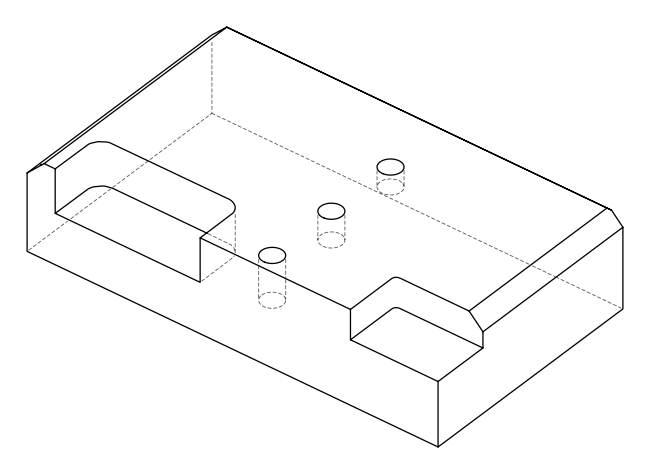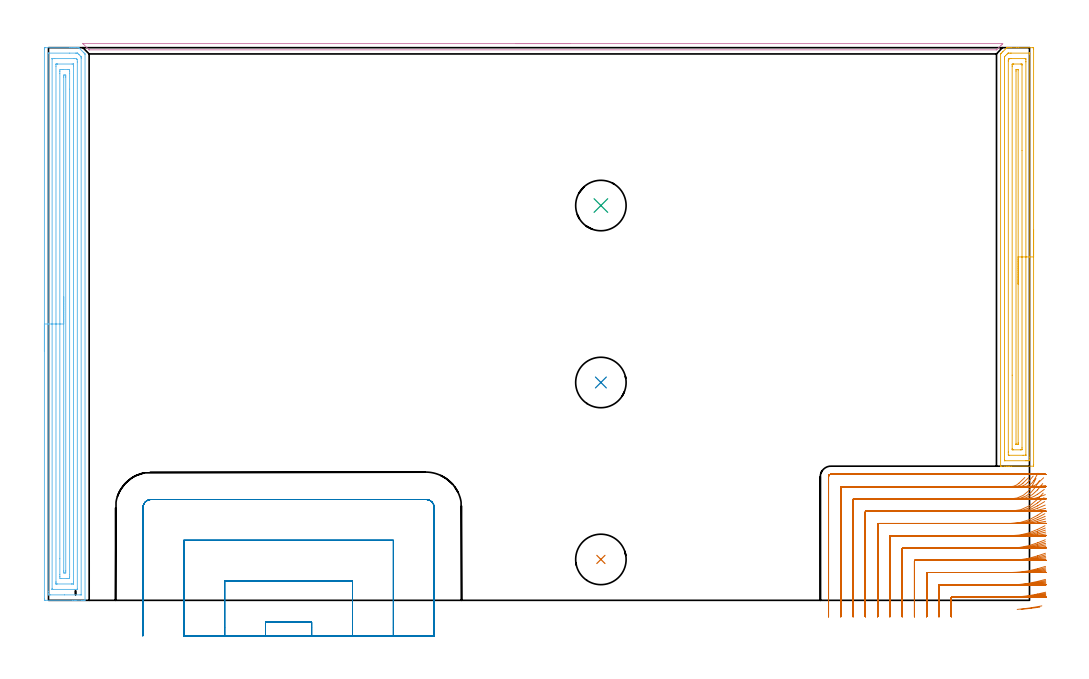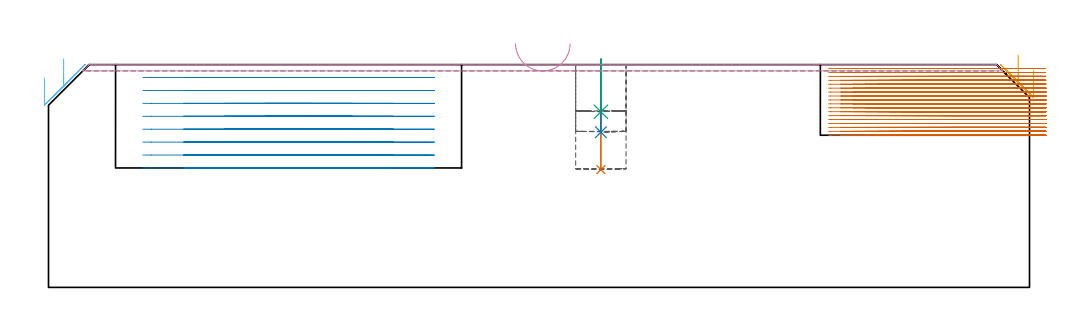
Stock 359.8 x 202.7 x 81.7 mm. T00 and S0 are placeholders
(PLAN: 8 operations, 3 tool changes, 72.2 min)
(1 INDEXABLE_INSERT_DRILL_BLIND_HOLE_FROM_SOLID | STEP1POCKET | NXT0302_008 | 0.16 min | 10277 mm3)
(2 INDEXABLE_INSERT_DRILL_BLIND_HOLE_FROM_SOLID_1 | STEP1POCKET_1 | NXT0302_008 | 0.11 min | 6600 mm3)
(3 INDEXABLE_INSERT_DRILL_BLIND_HOLE_FROM_SOLID_2 | STEP1POCKET_2 | NXT0302_008 | 0.08 min | 4586 mm3)
(4 AREA_MILL | FG_CHAMFER_SURFACE | UGT0205_001 | 2.84 min | 901 mm3)
(5 AREA_MILL_1 | FG_CHAMFER_SURFACE_1 | UGT0205_001 | 6.33 min | 11708 mm3)
(6 AREA_MILL_2 | FG_CHAMFER_SURFACE_2 | UGT0205_001 | 9.94 min | 22489 mm3)
(7 MILL_CORNER_NOTCH_RECTANGULAR | CORNER_NOTCH_RECTANGULAR | NXT0201_008 | Follow Part, ap 1.5, ae 75% | 38.94 min | 97185 mm3)
(8 MILL_SLOT | SLOT_PARTIAL_RECTANGULAR | UGT0201_094 | Follow Part, ap 5, ae 75% | 13.82 min | 223283 mm3)
(TOOL NXT0302_008 | Index. Insert Drill 18.5mm [880-D1850L25-05] | D18.5 PA176 FL93 Z2)
(TOOL UGT0205_001 | Chamfer Mill 20 x 3 x 45 deg. | D20 FL50 Z2)
(TOOL NXT0201_008 | ENDMILL 6mm [2P460-0600-NA 1630] | D6 FL26 Z6)
(TOOL UGT0201_094 | End mill 20 mm | D20 FL38 Z4)
(OP 1 INDEXABLE_INSERT_DRILL_BLIND_HOLE_FROM_SOLID)
G17 G21 G94 G90
T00 M6
G54
G17 G0 G90 X202.6 Y15. S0 M3
G43 Z91.7 H1
G94 G81 G98 Z43.2 F250. R83.7
G80
M5
M2
(OP 2 INDEXABLE_INSERT_DRILL_BLIND_HOLE_FROM_SOLID_1)
G17 G21 G94 G90
T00 M6
G54
G17 G0 G90 X202.6 Y79.9 S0 M3
G43 Z91.7 H1
G94 G81 G98 Z56.9 F250. R83.7
G80
M5
M2
(OP 3 INDEXABLE_INSERT_DRILL_BLIND_HOLE_FROM_SOLID_2)
G17 G21 G94 G90
T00 M6
G54
G17 G0 G90 X202.6 Y144.8 S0 M3
G43 Z91.7 H1
G94 G81 G98 Z64.4 F250. R83.7
G80
M5
M2
(OP 4 AREA_MILL)
G17 G21 G94 G90
T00 M6
G54
G17 G0 G90 X171.3 Y204.2 S1061 M3
G43 Z91.7 H0
Z89.4
G94 G1 X171.338 Z88.528 F250.
X171.452 Z87.664
X171.641 Z86.812
X171.903 Z85.98
X172.237 Z85.174
X172.64 Z84.4
X173.108 Z83.664
X173.64 Z82.972
X174.229 Z82.329
X174.872 Z81.74
X175.564 Z81.209
X176.3 Z80.74
X177.074 Z80.337
X177.88 Z80.003
X178.712 Z79.741
X179.563 Z79.552
X180.428 Z79.438
X181.3 Z79.4
X349.82 Y204.199 Z79.399
X349.892
X349.937 Y204.197 Z79.397
X349.961 Y204.194 Z79.399
X349.982 Y204.19 Z79.401
X349.923 Y204.12 Z79.473
X349.854 Y204.053 Z79.544
X349.82 Y204.019 Z79.579
X349.373 Y203.572 Z80.026
X347.895 Y202.095 Z81.505
X347.741 Y201.943 Z81.653
X347.694 Y201.904 Z81.689
X347.585 Y201.9 Z81.7
X15.015
X14.906 Y201.904 Z81.689
X14.859 Y201.943 Z81.653
X14.705 Y202.095 Z81.505
X12.746 Y204.053 Z79.544
X12.677 Y204.12 Z79.474
X12.618 Y204.19 Z79.401
X12.639 Y204.194 Z79.399
X12.663 Y204.197 Z79.397
X12.708 Y204.199 Z79.399
X12.78
X181.3 Y204.2 Z79.4
X182.172 Z79.438
X183.036 Z79.552
X183.888 Z79.741
X184.72 Z80.003
X185.526 Z80.337
X186.3 Z80.74
X187.036 Z81.209
X187.728 Z81.74
X188.371 Z82.329
X188.96 Z82.972
X189.491 Z83.664
X189.96 Z84.4
X190.363 Z85.174
X190.697 Z85.98
X190.959 Z86.812
X191.148 Z87.664
X191.262 Z88.528
X191.3 Z89.4
G0 Z91.7
M5
M2
(OP 5 AREA_MILL_1)
G17 G21 G94 G90
T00 M6
G54
G17 G0 G90 X361.3 Y135.95 S1061 M3
G43 Z91.7 H0
Z79.6
G94 G1 Y135.912 Z78.728 F250.
Y135.798 Z77.864
Y135.609 Z77.012
Y135.347 Z76.18
Y135.013 Z75.374
Y134.61 Z74.6
Y134.142 Z73.864
Y133.61 Z73.172
Y133.021 Z72.529
Y132.378 Z71.94
Y131.686 Z71.409
Y130.95 Z70.94
Y130.176 Z70.537
Y129.37 Z70.203
Y128.538 Z69.941
Y127.686 Z69.752
Y126.822 Z69.638
Y125.95 Z69.6
Y49.783
X361.294 Y49.254 Z69.604
X361.291 Y49.21 Z69.606
X361.24 Y49.2 Z69.656
X353.062 Z77.832
X352.457 Z78.44
X352.187 Z78.709
X351.582 Z79.314
X351.312 Z79.584
X350.772 Z80.127
X349.423 Z81.475
X349.311 Y49.201 Z81.581
X349.285 Y49.202 Z81.607
X349.203 Y49.21 Z81.688
X349.2 Y49.338 Z81.7
Y200.335
X349.205 Y200.394 Z81.69
X349.234 Y200.432 Z81.663
X349.481 Y200.681 Z81.419
X350. Y201.2 Z80.9
X351.379 Y202.579 Z79.52
X351.412 Y202.613 Z79.485
X351.499 Y202.69 Z79.394
X351.579 Y202.698 Z79.314
X351.803 Y202.7 Z79.095
X351.852 Z79.046
X352.187 Z78.712
X352.522 Z78.377
X353.062 Z77.833
X355.083 Z75.815
X355.688 Z75.207
X360.938 Z69.959
X361.245 Y202.696 Z69.652
X361.292 Y202.69 Z69.605
X361.299 Y202.641 Z69.599
X361.3 Y202.117 Z69.6
Y125.95
X359.886 Z71.014
Y52.455
X359.885 Y51.746 Z71.015
X359.883 Y51.565 Z71.017
X359.879 Y51.219 Z71.021
X359.54 Y51.206 Z71.36
X359.188 Y51.202 Z71.712
X358.671 Y51.2 Z72.229
X358.313 Z72.587
X350.795 Z80.105
X350.665 Y51.203 Z80.235
X350.643 Y51.205 Z80.257
X350.624 Y51.209 Z80.276
X350.621 Y51.235 Z80.279
X350.617 Y51.382 Z80.283
X350.615 Y51.565 Z80.285
Y198.554
X350.619 Y199.259 Z80.281
X350.621 Y199.349 Z80.279
X350.704 Y199.444 Z80.196
X351.007 Y199.755 Z79.893
X351.585 Y200.335 Z79.315
X351.893 Y200.635 Z79.007
X351.935 Y200.673 Z78.965
X351.965 Y200.69 Z78.935
X352.008 Y200.693 Z78.892
X352.187 Y200.697 Z78.713
X352.704 Y200.7 Z78.196
X353.062 Z77.838
X359.705 Z71.195
X359.835 Y200.697 Z71.065
X359.857 Y200.695 Z71.043
X359.876 Y200.691 Z71.024
X359.879 Y200.665 Z71.021
X359.883 Y200.518 Z71.017
X359.885 Y200.335 Z71.015
X359.886 Y125.95 Z71.014
X358.472 Z72.428
X358.471 Y53.346 Z72.429
X358.47 Y53.266 Z72.43
X358.467 Y53.226 Z72.433
X358.465 Y53.213 Z72.435
X358.45 Y53.207 Z72.45
X358.313 Y53.204 Z72.587
X357.581 Y53.2 Z73.319
X357.438 Z73.462
X352.33 Y53.201 Z78.57
X352.187 Y53.205 Z78.713
X352.05 Y53.21 Z78.85
X352.036 Y53.346 Z78.865
X352.033 Y53.504 Z78.867
X352.029 Y54.237 Z78.871
Y54.399
Y197.824
X352.031 Y197.986 Z78.869
X352.036 Y198.305 Z78.864
X352.187 Y198.483 Z78.713
X352.22 Y198.52 Z78.68
X352.253 Y198.554 Z78.647
X352.346 Y198.641 Z78.554
X352.386 Y198.675 Z78.514
X352.407 Y198.69 Z78.493
X352.488 Y198.693 Z78.412
X352.775 Y198.698 Z78.125
X352.919 Y198.7 Z77.981
X353.062 Z77.838
X358.17 Y198.699 Z72.73
X358.313 Y198.695 Z72.587
X358.45 Y198.69 Z72.45
X358.465 Y198.554 Z72.435
X358.467 Y198.396 Z72.433
X358.471 Y197.663 Z72.429
Y197.501
X358.472 Y125.95 Z72.428
X357.057 Z73.843
Y56.019
X357.056 Y55.516 Z73.844
X357.054 Y55.348 Z73.846
X357.051 Y55.222 Z73.849
X356.964 Y55.21 Z73.936
X356.563 Y55.201 Z74.337
X356.492 Y55.2 Z74.408
X353.866 Z77.034
X353.539 Y55.207 Z77.361
X353.462 Y55.21 Z77.438
X353.45 Y55.255 Z77.45
X353.447 Y55.313 Z77.453
X353.444 Y55.631 Z77.456
X353.443 Y82.58 Z77.457
Y195.881
X353.444 Y196.384 Z77.456
X353.446 Y196.552 Z77.454
X353.45 Y196.678 Z77.45
X353.536 Y196.69 Z77.364
X353.937 Y196.699 Z76.963
X354.008 Y196.7 Z76.892
X356.634 Z74.266
X356.961 Y196.693 Z73.939
X357.038 Y196.69 Z73.862
X357.05 Y196.645 Z73.85
X357.053 Y196.587 Z73.847
X357.056 Y196.269 Z73.844
X357.057 Y165.003 Z73.843
Y125.95
X355.643 Z75.257
Y57.775
X355.641 Y57.365 Z75.259
X355.639 Y57.263 Z75.261
X355.637 Y57.22 Z75.263
X355.578 Y57.21 Z75.322
X355.399 Y57.204 Z75.501
X354.975 Y57.206 Z75.925
X354.876 Y57.21 Z76.024
X354.863 Y57.213 Z76.037
X354.861 Y57.23 Z76.039
X354.859 Y57.277 Z76.041
X354.857 Y57.372 Z76.043
Y194.099
X354.861 Y194.499 Z76.039
X354.864 Y194.69 Z76.036
X354.955 Y194.694 Z75.945
X355.099 Y194.698 Z75.801
X355.525 Y194.694 Z75.375
X355.624 Y194.69 Z75.276
X355.637 Y194.687 Z75.263
X355.639 Y194.67 Z75.261
X355.641 Y194.623 Z75.259
X355.643 Y194.528 Z75.257
Y125.95
Y125.078 Z75.295
Y124.214 Z75.409
Y123.362 Z75.598
Y122.53 Z75.86
Y121.724 Z76.194
Y120.95 Z76.597
Y120.214 Z77.065
Y119.522 Z77.596
Y118.879 Z78.186
Y118.29 Z78.829
Y117.758 Z79.521
Y117.29 Z80.257
Y116.887 Z81.031
Y116.553 Z81.837
Y116.291 Z82.669
Y116.102 Z83.52
Y115.988 Z84.385
Y115.95 Z85.257
G0 Z91.7
M5
M2
(OP 6 AREA_MILL_2)
G17 G21 G94 G90
T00 M6
G54
G17 G0 G90 X-1.5 Y91.35 S1061 M3
G43 Z91.7 H0
Z76.8
G94 G1 Y91.388 Z75.928 F250.
Y91.502 Z75.064
Y91.691 Z74.212
Y91.953 Z73.38
Y92.287 Z72.574
Y92.69 Z71.8
Y93.158 Z71.064
Y93.69 Z70.372
Y94.279 Z69.729
Y94.922 Z69.14
Y95.614 Z68.608
Y96.35 Z68.14
Y97.124 Z67.737
Y97.93 Z67.403
Y98.762 Z67.141
Y99.614 Z66.952
Y100.478 Z66.838
Y101.35 Z66.8
X-1.499 Y202.106 Z66.801
X-1.496 Y202.525 Z66.802
X-1.491 Y202.69 Z66.806
X-1.082 Y202.7 Z67.215
X7.708 Z76.002
X8.295 Z76.592
X8.587 Z76.883
X9.174 Z77.47
X9.466 Z77.761
X10.051 Z78.35
X10.785 Z79.084
X10.933 Y202.699 Z79.232
X11.111 Y202.69 Z79.406
X11.224 Y202.576 Z79.523
X11.249 Y202.552 Z79.548
X13.033 Y200.768 Z81.331
X13.338 Y200.462 Z81.636
X13.395 Y200.395 Z81.691
X13.4 Y200.323 Z81.7
Y0.148
X13.394 Y0.01 Z81.693
X13.122 Y0. Z81.421
X12.688 Z80.987
X12.103 Z80.398
X10.053 Z78.35
X9.466 Z77.761
X8.88 Z77.176
X-1.082 Y0.001 Z67.215
X-1.292 Y0.004 Z67.005
X-1.492 Y0.01 Z66.806
X-1.496 Y0.175 Z66.802
X-1.499 Y0.594 Z66.801
X-1.5 Y101.35 Z66.8
X-0.086 Z68.214
X-0.085 Y200.612 Z68.215
X-0.084 Y200.66 Z68.216
X-0.082 Y200.683 Z68.218
X-0.08 Y200.688 Z68.22
X-0.068 Y200.69 Z68.232
X0.305 Y200.699 Z68.605
X7.776 Y200.7 Z76.076
X9.973 Z78.273
X10.345 Y200.699 Z78.645
X10.469 Y200.698 Z78.769
X10.568 Y200.694 Z78.868
X10.633 Y200.69 Z78.933
X10.681 Y200.658 Z78.981
X11.026 Y200.323 Z79.326
X11.224 Y200.125 Z79.524
X11.916 Y199.431 Z80.216
X11.962 Y199.377 Z80.262
X11.979 Y199.354 Z80.279
X11.981 Y199.333 Z80.281
X11.984 Y199.238 Z80.284
X11.985 Y199.045 Z80.285
X11.986 Y198.658 Z80.286
X11.985 Y2.088 Z80.285
X11.984 Y2.04 Z80.284
X11.982 Y2.017 Z80.282
X11.98 Y2.012 Z80.28
X11.967 Y2.01 Z80.267
X11.595 Y2.002 Z79.895
X5.883 Y2. Z74.183
X0.676 Y2.001 Z68.976
X0.165 Y2.004 Z68.465
X-0.007 Y2.01 Z68.293
X-0.079 Y2.034 Z68.221
X-0.084 Y2.256 Z68.216
X-0.085 Y2.377 Z68.215
X-0.086 Y3.15 Z68.214
Y101.35
X1.328 Z69.628
X1.329 Y198.539 Z69.629
X1.33 Y198.654 Z69.63
X1.332 Y198.681 Z69.632
X1.335 Y198.688 Z69.635
X1.345 Y198.692 Z69.645
X1.398 Y198.698 Z69.698
X1.555 Y198.699 Z69.855
X2.275 Y198.7 Z70.575
X9.308 Z77.608
X9.466 Y198.698 Z77.766
X10.197 Y198.69 Z78.497
X10.345 Y198.554 Z78.645
X10.361 Y198.539 Z78.661
X10.565 Y198.317 Z78.865
X10.57 Y197.648 Z78.87
X10.571 Y197.419 Z78.871
Y4.161
X10.57 Y4.046 Z78.87
X10.568 Y4.019 Z78.868
X10.565 Y4.012 Z78.865
X10.555 Y4.008 Z78.855
X10.502 Y4.002 Z78.802
X10.345 Y4.001 Z78.645
X9.625 Y4. Z77.925
X1.555 Y4.001 Z69.855
X1.396 Y4.004 Z69.696
X1.352 Y4.009 Z69.652
X1.335 Y4.013 Z69.635
X1.333 Y4.024 Z69.633
X1.33 Y4.084 Z69.63
X1.329 Y4.161 Z69.629
X1.328 Y4.39 Z69.628
Y101.35
X2.743 Z71.043
Y195.864
X2.746 Y196.439 Z71.046
X2.75 Y196.635 Z71.05
X2.753 Y196.69 Z71.053
X2.798 Y196.693 Z71.098
X2.901 Y196.696 Z71.201
X3.313 Y196.7 Z71.613
X3.368 Z71.668
X8.642 Z76.942
X9.004 Y196.698 Z77.304
X9.095 Y196.695 Z77.395
X9.139 Y196.69 Z77.439
X9.151 Y196.686 Z77.451
X9.152 Y196.673 Z77.452
X9.155 Y196.583 Z77.455
X9.157 Y196.178 Z77.457
Y195.864
Y6.836
X9.154 Y6.261 Z77.454
X9.15 Y6.065 Z77.45
X9.147 Y6.01 Z77.447
X9.102 Y6.007 Z77.402
X8.999 Y6.004 Z77.299
X8.587 Y6. Z76.887
X8.532 Z76.832
X3.258 Z71.558
X2.896 Y6.002 Z71.196
X2.805 Y6.005 Z71.105
X2.761 Y6.01 Z71.061
X2.749 Y6.014 Z71.049
X2.748 Y6.027 Z71.048
X2.745 Y6.117 Z71.045
X2.743 Y6.522 Z71.043
Y6.836
Y101.35
X4.157 Z72.457
Y193.189
X4.158 Y194.081 Z72.458
X4.159 Y194.115 Z72.459
X4.192 Y194.69 Z72.492
X4.464 Y194.697 Z72.764
X5.071 Y194.7 Z73.371
X5.34 Z73.64
X7.099 Y194.699 Z75.399
X7.708 Y194.69 Z76.008
X7.741 Y194.081 Z76.041
X7.742 Y194.046 Z76.042
X7.743 Y193.189 Z76.043
Y187.449
Y9.511
X7.742 Y8.619 Z76.042
X7.741 Y8.585 Z76.041
X7.708 Y8.01 Z76.008
X7.436 Y8.003 Z75.736
X6.829 Y8.001 Z75.129
X6.56 Y8. Z74.86
X4.801 Y8.001 Z73.101
X4.192 Y8.01 Z72.492
X4.159 Y8.619 Z72.459
X4.158 Y8.654 Z72.458
X4.157 Y9.511 Z72.457
Y15.251
Y101.35
X5.571 Z73.871
Y191.79
X5.574 Y192.298 Z73.874
X5.578 Y192.675 Z73.878
X5.95 Y192.69 Z74.25
X6.322 Y192.672 Z74.622
X6.327 Y192.298 Z74.627
X6.329 Y191.914 Z74.629
Y10.91
X6.326 Y10.402 Z74.626
X6.322 Y10.025 Z74.622
X5.95 Y10.01 Z74.25
X5.578 Y10.028 Z73.878
X5.573 Y10.402 Z73.873
X5.571 Y10.786 Z73.871
Y101.35
Y102.222 Z73.909
Y103.086 Z74.023
Y103.938 Z74.212
Y104.77 Z74.474
Y105.576 Z74.808
Y106.35 Z75.211
Y107.086 Z75.68
Y107.778 Z76.211
Y108.421 Z76.8
Y109.01 Z77.443
Y109.542 Z78.135
Y110.01 Z78.871
Y110.413 Z79.645
Y110.747 Z80.451
Y111.009 Z81.283
Y111.198 Z82.135
Y111.312 Z83.
Y111.35 Z83.871
G0 Z91.7
M5
M2
(OP 7 MILL_CORNER_NOTCH_RECTANGULAR)
G17 G21 G94 G90
T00 M6
G54
G17 G0 G90 X364.328 Y-2.036 S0 M3
G43 Z91.7 H1
Z80.261
G94 G1 X361.373 Y-2.554 F250.
G2 X358.256 Y-3. R49.5
G1 X355.274 Y-3.33
G0 Z91.7
X365.725 Y2.988
Z80.261
G1 X362.8 Y2.322
G2 X352.814 Y1.2 R45. F500.
G1 X331.396
G3 X331.1 Y0.904 R0.3
G1 Y-3.
Y-6. F250.
G0 Z91.7
X365.707 Y7.69
Z80.261
G1 X362.8 Y6.95
G2 X352.814 Y5.7 R40.5 F500.
G1 X326.897
G3 X326.6 Y5.403 R0.3
G1 Y-3.
Y-6. F250.
G0 Z91.7
X365.682 Y12.445
Z80.261
G1 X362.8 Y11.613
G2 X352.814 Y10.2 R36. F500.
G1 X322.397
G3 X322.1 Y9.903 R0.3
G1 Y-3.
Y-6. F250.
G0 Z91.7
X365.645 Y17.276
Z80.261
G1 X362.8 Y16.325
G2 X352.814 Y14.7 R31.5 F500.
G1 X317.897
G3 X317.6 Y14.403 R0.3
G1 Y-3.
Y-6. F250.
G0 Z91.7
X365.587 Y22.224
Z80.261
G1 X362.8 Y21.114
G2 X352.814 Y19.2 R27. F500.
G1 X313.397
G3 X313.1 Y18.903 R0.3
G1 Y-3.
Y-6. F250.
G0 Z91.7
X365.488 Y27.369
Z80.261
G1 X362.8 Y26.037
G2 X352.814 Y23.7 R22.5 F500.
G1 X308.897
G3 X308.6 Y23.403 R0.3
G1 Y-3.
Y-6. F250.
G0 Z91.7
X365.296 Y32.888
Z80.261
G1 X362.8 Y31.224
G2 X352.814 Y28.2 R18. F500.
G1 X304.397
G3 X304.1 Y27.903 R0.3
G1 Y-3.
Y-6. F250.
G0 Z91.7
X364.819 Y39.334
Z80.261
G1 X362.8 Y37.115
G2 X352.814 Y32.7 R13.5 F500.
G1 X299.897
G3 X299.6 Y32.403 R0.3
G1 Y-3.
Y-6. F250.
G0 Z91.7
X362.18 Y44.69
Z80.261
G1 X360.791 Y42.032
G2 X352.814 Y37.2 R9. F500.
G1 X295.398
G3 X295.1 Y36.902 R0.3
G1 Y-3.
Y-6. F250.
G0 Z91.7
X358.101 Y45.06
Z80.261
G1 X355.948 Y42.971
G2 X352.814 Y41.7 R4.5 F500.
G1 X290.898
G3 X290.6 Y41.402 R0.3
G1 Y-3.
Y-6. F250.
G0 Z91.7
X355.814 Y46.2
Z80.261
G1 X352.814
X286.9 F500.
G3 X286.1 Y45.4 R0.8
G1 Y-3.
Y-6. F250.
G0 Z91.7
X363.574 Y-2.507
Z78.822
G1 X360.598 Y-2.892
G2 X359.696 Y-3. R49.5
G1 X356.714 Y-3.33
G0 Z91.7
X365.745 Y2.588
Z78.822
G1 X362.8 Y2.019
G2 X354.255 Y1.2 R45. F500.
G1 X331.396
G3 X331.1 Y0.904 R0.3
G1 Y-3.
Y-6. F250.
G0 Z91.7
X365.732 Y7.245
Z78.822
G1 X362.8 Y6.612
G2 X354.255 Y5.7 R40.5 F500.
G1 X326.897
G3 X326.6 Y5.403 R0.3
G1 Y-3.
Y-6. F250.
G0 Z91.7
X365.714 Y11.941
Z78.822
G1 X362.8 Y11.229
G2 X354.255 Y10.2 R36. F500.
G1 X322.397
G3 X322.1 Y9.903 R0.3
G1 Y-3.
Y-6. F250.
G0 Z91.7
X365.688 Y16.695
Z78.822
G1 X362.8 Y15.881
G2 X354.255 Y14.7 R31.5 F500.
G1 X317.897
G3 X317.6 Y14.403 R0.3
G1 Y-3.
Y-6. F250.
G0 Z91.7
X365.646 Y21.537
Z78.822
G1 X362.8 Y20.588
G2 X354.255 Y19.2 R27. F500.
G1 X313.397
G3 X313.1 Y18.903 R0.3
G1 Y-3.
Y-6. F250.
G0 Z91.7
X365.575 Y26.525
Z78.822
G1 X362.8 Y25.386
G2 X354.255 Y23.7 R22.5 F500.
G1 X308.897
G3 X308.6 Y23.403 R0.3
G1 Y-3.
Y-6. F250.
G0 Z91.7
X365.44 Y31.782
Z78.822
G1 X362.8 Y30.358
G2 X354.255 Y28.2 R18. F500.
G1 X304.397
G3 X304.1 Y27.903 R0.3
G1 Y-3.
Y-6. F250.
G0 Z91.7
X365.123 Y37.648
Z78.822
G1 X362.8 Y35.749
G2 X354.255 Y32.7 R13.5 F500.
G1 X299.897
G3 X299.6 Y32.403 R0.3
G1 Y-3.
Y-6. F250.
G0 Z91.7
X363.465 Y43.928
Z78.822
G1 X361.863 Y41.392
G2 X354.255 Y37.2 R9. F500.
G1 X295.397
G3 X295.1 Y36.903 R0.3
G1 Y-3.
Y-6. F250.
G0 Z91.7
X359.542 Y45.062
Z78.822
G1 X357.39 Y42.972
G2 X354.255 Y41.7 R4.5 F500.
G1 X290.898
G3 X290.6 Y41.402 R0.3
G1 Y-3.
Y-6. F250.
G0 Z91.7
X357.255 Y46.2
Z78.822
G1 X354.255
X286.9 F500.
G3 X286.1 Y45.4 R0.8
G1 Y-3.
Y-6. F250.
G0 Z91.7
X365.763 Y2.218
Z77.383
G1 X362.8 Y1.75
G2 X355.785 Y1.2 R45. F500.
G1 X331.396
G3 X331.1 Y0.904 R0.3
G1 Y-3.
Y-6. F250.
G0 Z91.7
X365.755 Y6.832
Z77.383
G1 X362.8 Y6.312
G2 X355.785 Y5.7 R40.5 F500.
G1 X326.897
G3 X326.6 Y5.403 R0.3
G1 Y-3.
Y-6. F250.
G0 Z91.7
X365.743 Y11.475
Z77.383
G1 X362.8 Y10.89
G2 X355.785 Y10.2 R36. F500.
G1 X322.397
G3 X322.1 Y9.903 R0.3
G1 Y-3.
Y-6. F250.
G0 Z91.7
X365.725 Y16.159
Z77.383
G1 X362.8 Y15.491
G2 X355.785 Y14.7 R31.5 F500.
G1 X317.897
G3 X317.6 Y14.403 R0.3
G1 Y-3.
Y-6. F250.
G0 Z91.7
X365.697 Y20.907
Z77.383
G1 X362.8 Y20.127
G2 X355.785 Y19.2 R27. F500.
G1 X313.397
G3 X313.1 Y18.903 R0.3
G1 Y-3.
Y-6. F250.
G0 Z91.7
X365.65 Y25.757
Z77.383
G1 X362.8 Y24.821
G2 X355.785 Y23.7 R22.5 F500.
G1 X308.897
G3 X308.6 Y23.403 R0.3
G1 Y-3.
Y-6. F250.
G0 Z91.7
X365.563 Y30.792
Z77.383
G1 X362.8 Y29.623
G2 X355.785 Y28.2 R18. F500.
G1 X304.397
G3 X304.1 Y27.903 R0.3
G1 Y-3.
Y-6. F250.
G0 Z91.7
X365.363 Y36.224
Z77.383
G1 X362.8 Y34.666
G2 X355.785 Y32.7 R13.5 F500.
G1 X299.897
G3 X299.6 Y32.403 R0.3
G1 Y-3.
Y-6. F250.
G0 Z91.7
X364.657 Y42.839
Z77.383
G1 X362.761 Y40.513
G2 X355.785 Y37.2 R9. F500.
G1 X295.398
G3 X295.1 Y36.902 R0.3
G1 Y-3.
Y-6. F250.
G0 Z91.7
X361.158 Y45.577
Z77.383
G1 X359.217 Y43.289
G2 X355.785 Y41.7 R4.5 F500.
G1 X290.898
G3 X290.6 Y41.402 R0.3
G1 Y-3.
Y-6. F250.
G0 Z91.7
X358.785 Y46.2
Z77.383
G1 X355.785
X286.9 F500.
G3 X286.1 Y45.4 R0.8
G1 Y-3.
Y-6. F250.
G0 Z91.7
X365.779 Y1.865
Z75.944
G1 X362.8 Y1.512
G2 X357.51 Y1.2 R45. F500.
G1 X331.396
G3 X331.1 Y0.904 R0.3
G1 Y-3.
Y-6. F250.
G0 Z91.7
X365.774 Y6.439
Z75.944
G1 X362.8 Y6.047
G2 X357.51 Y5.7 R40.5 F500.
G1 X326.897
G3 X326.6 Y5.403 R0.3
G1 Y-3.
Y-6. F250.
G0 Z91.7
X365.767 Y11.032
Z75.944
G1 X362.8 Y10.591
G2 X357.51 Y10.2 R36. F500.
G1 X322.397
G3 X322.1 Y9.903 R0.3
G1 Y-3.
Y-6. F250.
G0 Z91.7
X365.757 Y15.651
Z75.944
G1 X362.8 Y15.147
G2 X357.51 Y14.7 R31.5 F500.
G1 X317.897
G3 X317.6 Y14.403 R0.3
G1 Y-3.
Y-6. F250.
G0 Z91.7
X365.742 Y20.311
Z75.944
G1 X362.8 Y19.723
G2 X357.51 Y19.2 R27. F500.
G1 X313.397
G3 X313.1 Y18.903 R0.3
G1 Y-3.
Y-6. F250.
G0 Z91.7
X365.716 Y25.036
Z75.944
G1 X362.8 Y24.331
G2 X357.51 Y23.7 R22.5 F500.
G1 X308.897
G3 X308.6 Y23.403 R0.3
G1 Y-3.
Y-6. F250.
G0 Z91.7
X365.668 Y29.876
Z75.944
G1 X362.8 Y28.995
G2 X357.51 Y28.2 R18. F500.
G1 X304.397
G3 X304.1 Y27.903 R0.3
G1 Y-3.
Y-6. F250.
G0 Z91.7
X365.56 Y34.955
Z75.944
G1 X362.8 Y33.78
G2 X357.51 Y32.7 R13.5 F500.
G1 X299.897
G3 X299.6 Y32.403 R0.3
G1 Y-3.
Y-6. F250.
G0 Z91.7
X365.227 Y40.682
Z75.944
G1 X362.8 Y38.919
G2 X357.51 Y37.2 R9. F500.
G1 X295.398
G3 X295.1 Y36.903 R0.3
G1 Y-3.
Y-6. F250.
G0 Z91.7
X362.902 Y46.62
Z75.944
G1 X361.437 Y44.002
G2 X357.51 Y41.7 R4.5 F500.
G1 X290.898
G3 X290.6 Y41.402 R0.3
G1 Y-3.
Y-6. F250.
G0 Z91.7
X360.51 Y46.2
Z75.944
G1 X357.51
X286.9 F500.
G3 X286.1 Y45.4 R0.8
G1 Y-3.
Y-6. F250.
G0 Z91.7
X365.793 Y1.509
Z74.505
G1 X362.8 Y1.305
G2 X359.73 Y1.2 R45. F500.
G1 X331.396
G3 X331.1 Y0.904 R0.3
G1 Y-3.
Y-6. F250.
G0 Z91.7
X365.791 Y6.044
Z74.505
G1 X362.8 Y5.816
G2 X359.73 Y5.7 R40.5 F500.
G1 X326.897
G3 X326.6 Y5.403 R0.3
G1 Y-3.
Y-6. F250.
G0 Z91.7
X365.789 Y10.587
Z74.505
G1 X362.8 Y10.331
G2 X359.73 Y10.2 R36. F500.
G1 X322.397
G3 X322.1 Y9.903 R0.3
G1 Y-3.
Y-6. F250.
G0 Z91.7
X365.786 Y15.142
Z74.505
G1 X362.8 Y14.85
G2 X359.73 Y14.7 R31.5 F500.
G1 X317.897
G3 X317.6 Y14.403 R0.3
G1 Y-3.
Y-6. F250.
G0 Z91.7
X365.781 Y19.716
Z74.505
G1 X362.8 Y19.375
G2 X359.73 Y19.2 R27. F500.
G1 X313.397
G3 X313.1 Y18.903 R0.3
G1 Y-3.
Y-6. F250.
G0 Z91.7
X365.772 Y24.32
Z74.505
G1 X362.8 Y23.91
G2 X359.73 Y23.7 R22.5 F500.
G1 X308.897
G3 X308.6 Y23.403 R0.3
G1 Y-3.
Y-6. F250.
G0 Z91.7
X365.756 Y28.975
Z74.505
G1 X362.8 Y28.464
G2 X359.73 Y28.2 R18. F500.
G1 X304.397
G3 X304.1 Y27.903 R0.3
G1 Y-3.
Y-6. F250.
G0 Z91.7
X365.721 Y33.736
Z74.505
G1 X362.8 Y33.054
G2 X359.73 Y32.7 R13.5 F500.
G1 X299.897
G3 X299.6 Y32.403 R0.3
G1 Y-3.
Y-6. F250.
G0 Z91.7
X365.62 Y38.763
Z74.505
G1 X362.8 Y37.74
G2 X359.73 Y37.2 R9. F500.
G1 X295.397
G3 X295.1 Y36.903 R0.3
G1 Y-3.
Y-6. F250.
G0 Z91.7
X364.994 Y44.956
Z74.505
G1 X362.8 Y42.909
G2 X359.73 Y41.7 R4.5 F500.
G1 X290.898
G3 X290.6 Y41.402 R0.3
G1 Y-3.
Y-6. F250.
G0 Z91.7
X362.73 Y46.2
Z74.505
G1 X359.73
X286.9 F500.
G3 X286.1 Y45.4 R0.8
G1 Y-3.
Y-6. F250.
G0 Z91.7
X365.8 Y1.242
Z73.067
G1 X362.8 Y1.204
G2 X362.226 Y1.2 R45. F500.
G1 X331.396
G3 X331.1 Y0.904 R0.3
G1 Y-3.
Y-6. F250.
G0 Z91.7
X365.8 Y5.747
Z73.067
G1 X362.8 Y5.704
G2 X362.226 Y5.7 R40.5 F500.
G1 X326.897
G3 X326.6 Y5.403 R0.3
G1 Y-3.
Y-6. F250.
G0 Z91.7
X365.8 Y10.252
Z73.067
G1 X362.8 Y10.205
G2 X362.226 Y10.2 R36. F500.
G1 X322.397
G3 X322.1 Y9.903 R0.3
G1 Y-3.
Y-6. F250.
G0 Z91.7
X365.8 Y14.76
Z73.067
G1 X362.8 Y14.705
G2 X362.226 Y14.7 R31.5 F500.
G1 X317.897
G3 X317.6 Y14.403 R0.3
G1 Y-3.
Y-6. F250.
G0 Z91.7
X365.799 Y19.27
Z73.067
G1 X362.8 Y19.206
G2 X362.226 Y19.2 R27. F500.
G1 X313.397
G3 X313.1 Y18.903 R0.3
G1 Y-3.
Y-6. F250.
G0 Z91.7
X365.799 Y23.784
Z73.067
G1 X362.8 Y23.707
G2 X362.226 Y23.7 R22.5 F500.
G1 X308.897
G3 X308.6 Y23.403 R0.3
G1 Y-3.
Y-6. F250.
G0 Z91.7
X365.798 Y28.305
Z73.067
G1 X362.8 Y28.209
G2 X362.226 Y28.2 R18. F500.
G1 X304.397
G3 X304.1 Y27.903 R0.3
G1 Y-3.
Y-6. F250.
G0 Z91.7
X365.797 Y32.84
Z73.067
G1 X362.8 Y32.712
G2 X362.226 Y32.7 R13.5 F500.
G1 X299.897
G3 X299.6 Y32.403 R0.3
G1 Y-3.
Y-6. F250.
G0 Z91.7
X365.794 Y37.41
Z73.067
G1 X362.8 Y37.218
G2 X362.226 Y37.2 R9. F500.
G1 X295.397
G3 X295.1 Y36.903 R0.3
G1 Y-3.
Y-6. F250.
G0 Z91.7
X365.776 Y42.119
Z73.067
G1 X362.8 Y41.737
G2 X362.226 Y41.7 R4.5 F500.
G1 X290.898
G3 X290.6 Y41.402 R0.3
G1 Y-3.
Y-6. F250.
G0 Z91.7
X365.226 Y46.2
Z73.067
G1 X362.226
X286.9 F500.
G3 X286.1 Y45.4 R0.8
G1 Y-3.
Y-6. F250.
G0 Z91.7
X365.8 Y1.2
Z71.628
G1 X362.8
X331.396 F500.
G3 X331.1 Y0.904 R0.3
G1 Y-3.
Y-6. F250.
G0 Z91.7
X365.8 Y5.7
Z71.628
G1 X362.8
X331.396 F500.
X326.897
G3 X326.6 Y5.403 R0.3
G1 Y-3.
Y-6. F250.
G0 Z91.7
X365.8 Y10.201
Z71.628
G1 X362.8 Y10.2
X326.897 F500.
X322.397
G3 X322.1 Y9.903 R0.3
G1 Y-3.
Y-6. F250.
G0 Z91.7
X365.8 Y14.701
Z71.628
G1 X362.8 Y14.7
X322.397 F500.
X317.897
G3 X317.6 Y14.403 R0.3
G1 Y-3.
Y-6. F250.
G0 Z91.7
X365.8 Y19.201
Z71.628
G1 X362.8 Y19.2
X317.897 F500.
X313.397
G3 X313.1 Y18.903 R0.3
G1 Y-3.
Y-6. F250.
G0 Z91.7
X365.8 Y23.701
Z71.628
G1 X362.8 Y23.7
X313.397 F500.
X308.897
G3 X308.6 Y23.403 R0.3
G1 Y-3.
Y-6. F250.
G0 Z91.7
X365.8 Y28.201
Z71.628
G1 X362.8 Y28.2
X308.897 F500.
X304.397
G3 X304.1 Y27.903 R0.3
G1 Y-3.
Y-6. F250.
G0 Z91.7
X365.8 Y32.701
Z71.628
G1 X362.8 Y32.7
X304.397 F500.
X299.897
G3 X299.6 Y32.403 R0.3
G1 Y-3.
Y-6. F250.
G0 Z91.7
X365.8 Y37.202
Z71.628
G1 X362.8 Y37.2
X299.897 F500.
X295.397
G3 X295.1 Y36.903 R0.3
G1 Y-3.
Y-6. F250.
G0 Z91.7
X365.8 Y41.704
Z71.628
G1 X362.8 Y41.7
X295.397 F500.
X290.898
G3 X290.6 Y41.402 R0.3
G1 Y-3.
Y-6. F250.
G0 Z91.7
X365.794 Y46.2
Z71.628
G1 X362.794
X286.9 F500.
G3 X286.1 Y45.4 R0.8
G1 Y-3.
Y-6. F250.
G0 Z91.7
X365.8 Y1.2
Z70.189
G1 X362.8
X331.396 F500.
G3 X331.1 Y0.904 R0.3
G1 Y-3.
Y-6. F250.
G0 Z91.7
X365.8 Y5.7
Z70.189
G1 X362.8
X326.897 F500.
G3 X326.6 Y5.403 R0.3
G1 Y-3.
Y-6. F250.
G0 Z91.7
X365.8 Y10.2
Z70.189
G1 X362.8
X322.397 F500.
G3 X322.1 Y9.903 R0.3
G1 Y-3.
Y-6. F250.
G0 Z91.7
X365.8 Y14.7
Z70.189
G1 X362.8
X317.897 F500.
G3 X317.6 Y14.403 R0.3
G1 Y-3.
Y-6. F250.
G0 Z91.7
X365.8 Y19.2
Z70.189
G1 X362.8
X313.397 F500.
G3 X313.1 Y18.903 R0.3
G1 Y-3.
Y-6. F250.
G0 Z91.7
X365.8 Y23.7
Z70.189
G1 X362.8
X308.897 F500.
G3 X308.6 Y23.403 R0.3
G1 Y-3.
Y-6. F250.
G0 Z91.7
X365.8 Y28.2
Z70.189
G1 X362.8
X304.397 F500.
G3 X304.1 Y27.903 R0.3
G1 Y-3.
Y-6. F250.
G0 Z91.7
X365.8 Y32.7
Z70.189
G1 X362.8
X299.897 F500.
G3 X299.6 Y32.403 R0.3
G1 Y-3.
Y-6. F250.
G0 Z91.7
X365.8 Y37.2
Z70.189
G1 X362.8
X295.397 F500.
G3 X295.1 Y36.903 R0.3
G1 Y-3.
Y-6. F250.
G0 Z91.7
X365.8 Y41.7
Z70.189
G1 X362.8
X290.898 F500.
G3 X290.6 Y41.402 R0.3
G1 Y-3.
Y-6. F250.
G0 Z91.7
X365.8 Y46.2
Z70.189
G1 X362.8
X286.9 F500.
G3 X286.1 Y45.4 R0.8
G1 Y-3.
Y-6. F250.
G0 Z91.7
X365.8 Y1.2
Z68.75
G1 X362.8
X331.396 F500.
G3 X331.1 Y0.904 R0.3
G1 Y-3.
Y-6. F250.
G0 Z91.7
X365.8 Y5.7
Z68.75
G1 X362.8
X326.897 F500.
G3 X326.6 Y5.403 R0.3
G1 Y-3.
Y-6. F250.
G0 Z91.7
X365.8 Y10.2
Z68.75
G1 X362.8
X322.397 F500.
G3 X322.1 Y9.903 R0.3
G1 Y-3.
Y-6. F250.
G0 Z91.7
X365.8 Y14.7
Z68.75
G1 X362.8
X317.897 F500.
G3 X317.6 Y14.403 R0.3
G1 Y-3.
Y-6. F250.
G0 Z91.7
X365.8 Y19.2
Z68.75
G1 X362.8
X313.397 F500.
G3 X313.1 Y18.903 R0.3
G1 Y-3.
Y-6. F250.
G0 Z91.7
X365.8 Y23.7
Z68.75
G1 X362.8
X308.897 F500.
G3 X308.6 Y23.403 R0.3
G1 Y-3.
Y-6. F250.
G0 Z91.7
X365.8 Y28.2
Z68.75
G1 X362.8
X304.397 F500.
G3 X304.1 Y27.903 R0.3
G1 Y-3.
Y-6. F250.
G0 Z91.7
X365.8 Y32.7
Z68.75
G1 X362.8
X299.897 F500.
G3 X299.6 Y32.403 R0.3
G1 Y-3.
Y-6. F250.
G0 Z91.7
X365.8 Y37.2
Z68.75
G1 X362.8
X295.397 F500.
G3 X295.1 Y36.903 R0.3
G1 Y-3.
Y-6. F250.
G0 Z91.7
X365.8 Y41.7
Z68.75
G1 X362.8
X290.898 F500.
G3 X290.6 Y41.402 R0.3
G1 Y-3.
Y-6. F250.
G0 Z91.7
X365.8 Y46.2
Z68.75
G1 X362.8
X286.9 F500.
G3 X286.1 Y45.4 R0.8
G1 Y-3.
Y-6. F250.
G0 Z91.7
X365.8 Y1.2
Z67.311
G1 X362.8
X331.396 F500.
G3 X331.1 Y0.904 R0.3
G1 Y-3.
Y-6. F250.
G0 Z91.7
X365.8 Y5.7
Z67.311
G1 X362.8
X326.897 F500.
G3 X326.6 Y5.403 R0.3
G1 Y-3.
Y-6. F250.
G0 Z91.7
X365.8 Y10.2
Z67.311
G1 X362.8
X322.397 F500.
G3 X322.1 Y9.903 R0.3
G1 Y-3.
Y-6. F250.
G0 Z91.7
X365.8 Y14.7
Z67.311
G1 X362.8
X317.897 F500.
G3 X317.6 Y14.403 R0.3
G1 Y-3.
Y-6. F250.
G0 Z91.7
X365.8 Y19.2
Z67.311
G1 X362.8
X313.397 F500.
G3 X313.1 Y18.903 R0.3
G1 Y-3.
Y-6. F250.
G0 Z91.7
X365.8 Y23.7
Z67.311
G1 X362.8
X308.897 F500.
G3 X308.6 Y23.403 R0.3
G1 Y-3.
Y-6. F250.
G0 Z91.7
X365.8 Y28.2
Z67.311
G1 X362.8
X304.397 F500.
G3 X304.1 Y27.903 R0.3
G1 Y-3.
Y-6. F250.
G0 Z91.7
X365.8 Y32.7
Z67.311
G1 X362.8
X299.897 F500.
G3 X299.6 Y32.403 R0.3
G1 Y-3.
Y-6. F250.
G0 Z91.7
X365.8 Y37.2
Z67.311
G1 X362.8
X295.397 F500.
G3 X295.1 Y36.903 R0.3
G1 Y-3.
Y-6. F250.
G0 Z91.7
X365.8 Y41.7
Z67.311
G1 X362.8
X290.898 F500.
G3 X290.6 Y41.402 R0.3
G1 Y-3.
Y-6. F250.
G0 Z91.7
X365.8 Y46.2
Z67.311
G1 X362.8
X286.9 F500.
G3 X286.1 Y45.4 R0.8
G1 Y-3.
Y-6. F250.
G0 Z91.7
X365.8 Y1.2
Z65.872
G1 X362.8
X331.396 F500.
G3 X331.1 Y0.904 R0.3
G1 Y-3.
Y-6. F250.
G0 Z91.7
X365.8 Y5.7
Z65.872
G1 X362.8
X326.897 F500.
G3 X326.6 Y5.403 R0.3
G1 Y-3.
Y-6. F250.
G0 Z91.7
X365.8 Y10.2
Z65.872
G1 X362.8
X322.397 F500.
G3 X322.1 Y9.903 R0.3
G1 Y-3.
Y-6. F250.
G0 Z91.7
X365.8 Y14.7
Z65.872
G1 X362.8
X317.897 F500.
G3 X317.6 Y14.403 R0.3
G1 Y-3.
Y-6. F250.
G0 Z91.7
X365.8 Y19.2
Z65.872
G1 X362.8
X313.397 F500.
G3 X313.1 Y18.903 R0.3
G1 Y-3.
Y-6. F250.
G0 Z91.7
X365.8 Y23.7
Z65.872
G1 X362.8
X308.897 F500.
G3 X308.6 Y23.403 R0.3
G1 Y-3.
Y-6. F250.
G0 Z91.7
X365.8 Y28.2
Z65.872
G1 X362.8
X304.397 F500.
G3 X304.1 Y27.903 R0.3
G1 Y-3.
Y-6. F250.
G0 Z91.7
X365.8 Y32.7
Z65.872
G1 X362.8
X299.897 F500.
G3 X299.6 Y32.403 R0.3
G1 Y-3.
Y-6. F250.
G0 Z91.7
X365.8 Y37.2
Z65.872
G1 X362.8
X295.397 F500.
G3 X295.1 Y36.903 R0.3
G1 Y-3.
Y-6. F250.
G0 Z91.7
X365.8 Y41.7
Z65.872
G1 X362.8
X290.898 F500.
G3 X290.6 Y41.402 R0.3
G1 Y-3.
Y-6. F250.
G0 Z91.7
X365.8 Y46.2
Z65.872
G1 X362.8
X286.9 F500.
G3 X286.1 Y45.4 R0.8
G1 Y-3.
Y-6. F250.
G0 Z91.7
X365.8 Y1.2
Z64.433
G1 X362.8
X331.396 F500.
G3 X331.1 Y0.904 R0.3
G1 Y-3.
Y-6. F250.
G0 Z91.7
X365.8 Y5.7
Z64.433
G1 X362.8
X326.897 F500.
G3 X326.6 Y5.403 R0.3
G1 Y-3.
Y-6. F250.
G0 Z91.7
X365.8 Y10.2
Z64.433
G1 X362.8
X322.397 F500.
G3 X322.1 Y9.903 R0.3
G1 Y-3.
Y-6. F250.
G0 Z91.7
X365.8 Y14.7
Z64.433
G1 X362.8
X317.897 F500.
G3 X317.6 Y14.403 R0.3
G1 Y-3.
Y-6. F250.
G0 Z91.7
X365.8 Y19.2
Z64.433
G1 X362.8
X313.397 F500.
G3 X313.1 Y18.903 R0.3
G1 Y-3.
Y-6. F250.
G0 Z91.7
X365.8 Y23.7
Z64.433
G1 X362.8
X308.897 F500.
G3 X308.6 Y23.403 R0.3
G1 Y-3.
Y-6. F250.
G0 Z91.7
X365.8 Y28.2
Z64.433
G1 X362.8
X304.397 F500.
G3 X304.1 Y27.903 R0.3
G1 Y-3.
Y-6. F250.
G0 Z91.7
X365.8 Y32.7
Z64.433
G1 X362.8
X299.897 F500.
G3 X299.6 Y32.403 R0.3
G1 Y-3.
Y-6. F250.
G0 Z91.7
X365.8 Y37.2
Z64.433
G1 X362.8
X295.397 F500.
G3 X295.1 Y36.903 R0.3
G1 Y-3.
Y-6. F250.
G0 Z91.7
X365.8 Y41.7
Z64.433
G1 X362.8
X290.898 F500.
G3 X290.6 Y41.402 R0.3
G1 Y-3.
Y-6. F250.
G0 Z91.7
X365.8 Y46.2
Z64.433
G1 X362.8
X286.9 F500.
G3 X286.1 Y45.4 R0.8
G1 Y-3.
Y-6. F250.
G0 Z91.7
X365.8 Y1.2
Z62.994
G1 X362.8
X331.396 F500.
G3 X331.1 Y0.904 R0.3
G1 Y-3.
Y-6. F250.
G0 Z91.7
X365.8 Y5.7
Z62.994
G1 X362.8
X326.897 F500.
G3 X326.6 Y5.403 R0.3
G1 Y-3.
Y-6. F250.
G0 Z91.7
X365.8 Y10.2
Z62.994
G1 X362.8
X322.397 F500.
G3 X322.1 Y9.903 R0.3
G1 Y-3.
Y-6. F250.
G0 Z91.7
X365.8 Y14.7
Z62.994
G1 X362.8
X317.897 F500.
G3 X317.6 Y14.403 R0.3
G1 Y-3.
Y-6. F250.
G0 Z91.7
X365.8 Y19.2
Z62.994
G1 X362.8
X313.397 F500.
G3 X313.1 Y18.903 R0.3
G1 Y-3.
Y-6. F250.
G0 Z91.7
X365.8 Y23.7
Z62.994
G1 X362.8
X308.897 F500.
G3 X308.6 Y23.403 R0.3
G1 Y-3.
Y-6. F250.
G0 Z91.7
X365.8 Y28.2
Z62.994
G1 X362.8
X304.397 F500.
G3 X304.1 Y27.903 R0.3
G1 Y-3.
Y-6. F250.
G0 Z91.7
X365.8 Y32.7
Z62.994
G1 X362.8
X299.897 F500.
G3 X299.6 Y32.403 R0.3
G1 Y-3.
Y-6. F250.
G0 Z91.7
X365.8 Y37.2
Z62.994
G1 X362.8
X295.397 F500.
G3 X295.1 Y36.903 R0.3
G1 Y-3.
Y-6. F250.
G0 Z91.7
X365.8 Y41.7
Z62.994
G1 X362.8
X290.898 F500.
G3 X290.6 Y41.402 R0.3
G1 Y-3.
Y-6. F250.
G0 Z91.7
X365.8 Y46.2
Z62.994
G1 X362.8
X286.9 F500.
G3 X286.1 Y45.4 R0.8
G1 Y-3.
Y-6. F250.
G0 Z91.7
X365.8 Y1.2
Z61.556
G1 X362.8
X331.396 F500.
G3 X331.1 Y0.904 R0.3
G1 Y-3.
Y-6. F250.
G0 Z91.7
X365.8 Y5.7
Z61.556
G1 X362.8
X326.897 F500.
G3 X326.6 Y5.403 R0.3
G1 Y-3.
Y-6. F250.
G0 Z91.7
X365.8 Y10.2
Z61.556
G1 X362.8
X322.397 F500.
G3 X322.1 Y9.903 R0.3
G1 Y-3.
Y-6. F250.
G0 Z91.7
X365.8 Y14.7
Z61.556
G1 X362.8
X317.897 F500.
G3 X317.6 Y14.403 R0.3
G1 Y-3.
Y-6. F250.
G0 Z91.7
X365.8 Y19.2
Z61.556
G1 X362.8
X313.397 F500.
G3 X313.1 Y18.903 R0.3
G1 Y-3.
Y-6. F250.
G0 Z91.7
X365.8 Y23.7
Z61.556
G1 X362.8
X308.897 F500.
G3 X308.6 Y23.403 R0.3
G1 Y-3.
Y-6. F250.
G0 Z91.7
X365.8 Y28.2
Z61.556
G1 X362.8
X304.397 F500.
G3 X304.1 Y27.903 R0.3
G1 Y-3.
Y-6. F250.
G0 Z91.7
X365.8 Y32.7
Z61.556
G1 X362.8
X299.897 F500.
G3 X299.6 Y32.403 R0.3
G1 Y-3.
Y-6. F250.
G0 Z91.7
X365.8 Y37.2
Z61.556
G1 X362.8
X295.397 F500.
G3 X295.1 Y36.903 R0.3
G1 Y-3.
Y-6. F250.
G0 Z91.7
X365.8 Y41.7
Z61.556
G1 X362.8
X290.898 F500.
G3 X290.6 Y41.402 R0.3
G1 Y-3.
Y-6. F250.
G0 Z91.7
X365.8 Y46.2
Z61.556
G1 X362.8
X286.9 F500.
G3 X286.1 Y45.4 R0.8
G1 Y-3.
Y-6. F250.
G0 Z91.7
X365.8 Y1.2
Z60.117
G1 X362.8
X331.396 F500.
G3 X331.1 Y0.904 R0.3
G1 Y-3.
Y-6. F250.
G0 Z91.7
X365.8 Y5.7
Z60.117
G1 X362.8
X326.897 F500.
G3 X326.6 Y5.403 R0.3
G1 Y-3.
Y-6. F250.
G0 Z91.7
X365.8 Y10.2
Z60.117
G1 X362.8
X322.397 F500.
G3 X322.1 Y9.903 R0.3
G1 Y-3.
Y-6. F250.
G0 Z91.7
X365.8 Y14.7
Z60.117
G1 X362.8
X317.897 F500.
G3 X317.6 Y14.403 R0.3
G1 Y-3.
Y-6. F250.
G0 Z91.7
X365.8 Y19.2
Z60.117
G1 X362.8
X313.397 F500.
G3 X313.1 Y18.903 R0.3
G1 Y-3.
Y-6. F250.
G0 Z91.7
X365.8 Y23.7
Z60.117
G1 X362.8
X308.897 F500.
G3 X308.6 Y23.403 R0.3
G1 Y-3.
Y-6. F250.
G0 Z91.7
X365.8 Y28.2
Z60.117
G1 X362.8
X304.397 F500.
G3 X304.1 Y27.903 R0.3
G1 Y-3.
Y-6. F250.
G0 Z91.7
X365.8 Y32.7
Z60.117
G1 X362.8
X299.897 F500.
G3 X299.6 Y32.403 R0.3
G1 Y-3.
Y-6. F250.
G0 Z91.7
X365.8 Y37.2
Z60.117
G1 X362.8
X295.397 F500.
G3 X295.1 Y36.903 R0.3
G1 Y-3.
Y-6. F250.
G0 Z91.7
X365.8 Y41.7
Z60.117
G1 X362.8
X290.898 F500.
G3 X290.6 Y41.402 R0.3
G1 Y-3.
Y-6. F250.
G0 Z91.7
X365.8 Y46.2
Z60.117
G1 X362.8
X286.9 F500.
G3 X286.1 Y45.4 R0.8
G1 Y-3.
Y-6. F250.
G0 Z91.7
X365.8 Y1.2
Z58.678
G1 X362.8
X331.396 F500.
G3 X331.1 Y0.904 R0.3
G1 Y-3.
Y-6. F250.
G0 Z91.7
X365.8 Y5.7
Z58.678
G1 X362.8
X326.897 F500.
G3 X326.6 Y5.403 R0.3
G1 Y-3.
Y-6. F250.
G0 Z91.7
X365.8 Y10.2
Z58.678
G1 X362.8
X322.397 F500.
G3 X322.1 Y9.903 R0.3
G1 Y-3.
Y-6. F250.
G0 Z91.7
X365.8 Y14.7
Z58.678
G1 X362.8
X317.897 F500.
G3 X317.6 Y14.403 R0.3
G1 Y-3.
Y-6. F250.
G0 Z91.7
X365.8 Y19.2
Z58.678
G1 X362.8
X313.397 F500.
G3 X313.1 Y18.903 R0.3
G1 Y-3.
Y-6. F250.
G0 Z91.7
X365.8 Y23.7
Z58.678
G1 X362.8
X308.897 F500.
G3 X308.6 Y23.403 R0.3
G1 Y-3.
Y-6. F250.
G0 Z91.7
X365.8 Y28.2
Z58.678
G1 X362.8
X304.397 F500.
G3 X304.1 Y27.903 R0.3
G1 Y-3.
Y-6. F250.
G0 Z91.7
X365.8 Y32.7
Z58.678
G1 X362.8
X299.897 F500.
G3 X299.6 Y32.403 R0.3
G1 Y-3.
Y-6. F250.
G0 Z91.7
X365.8 Y37.2
Z58.678
G1 X362.8
X295.397 F500.
G3 X295.1 Y36.903 R0.3
G1 Y-3.
Y-6. F250.
G0 Z91.7
X365.8 Y41.7
Z58.678
G1 X362.8
X290.898 F500.
G3 X290.6 Y41.402 R0.3
G1 Y-3.
Y-6. F250.
G0 Z91.7
X365.8 Y46.2
Z58.678
G1 X362.8
X286.9 F500.
G3 X286.1 Y45.4 R0.8
G1 Y-3.
Y-6. F250.
G0 Z91.7
X365.8 Y1.2
Z57.239
G1 X362.8
X331.396 F500.
G3 X331.1 Y0.904 R0.3
G1 Y-3.
Y-6. F250.
G0 Z91.7
X365.8 Y5.7
Z57.239
G1 X362.8
X326.897 F500.
G3 X326.6 Y5.403 R0.3
G1 Y-3.
Y-6. F250.
G0 Z91.7
X365.8 Y10.2
Z57.239
G1 X362.8
X322.397 F500.
G3 X322.1 Y9.903 R0.3
G1 Y-3.
Y-6. F250.
G0 Z91.7
X365.8 Y14.7
Z57.239
G1 X362.8
X317.897 F500.
G3 X317.6 Y14.403 R0.3
G1 Y-3.
Y-6. F250.
G0 Z91.7
X365.8 Y19.2
Z57.239
G1 X362.8
X313.397 F500.
G3 X313.1 Y18.903 R0.3
G1 Y-3.
Y-6. F250.
G0 Z91.7
X365.8 Y23.7
Z57.239
G1 X362.8
X308.897 F500.
G3 X308.6 Y23.403 R0.3
G1 Y-3.
Y-6. F250.
G0 Z91.7
X365.8 Y28.2
Z57.239
G1 X362.8
X304.397 F500.
G3 X304.1 Y27.903 R0.3
G1 Y-3.
Y-6. F250.
G0 Z91.7
X365.8 Y32.7
Z57.239
G1 X362.8
X299.897 F500.
G3 X299.6 Y32.403 R0.3
G1 Y-3.
Y-6. F250.
G0 Z91.7
X365.8 Y37.2
Z57.239
G1 X362.8
X295.397 F500.
G3 X295.1 Y36.903 R0.3
G1 Y-3.
Y-6. F250.
G0 Z91.7
X365.8 Y41.7
Z57.239
G1 X362.8
X290.898 F500.
G3 X290.6 Y41.402 R0.3
G1 Y-3.
Y-6. F250.
G0 Z91.7
X365.8 Y46.2
Z57.239
G1 X362.8
X286.9 F500.
G3 X286.1 Y45.4 R0.8
G1 Y-3.
Y-6. F250.
G0 Z91.7
X365.8 Y1.2
Z55.8
G1 X362.8
X331.396 F500.
G3 X331.1 Y0.904 R0.3
G1 Y-3.
Y-6. F250.
G0 Z91.7
X365.8 Y5.7
Z55.8
G1 X362.8
X326.897 F500.
G3 X326.6 Y5.403 R0.3
G1 Y-3.
Y-6. F250.
G0 Z91.7
X365.8 Y10.2
Z55.8
G1 X362.8
X322.397 F500.
G3 X322.1 Y9.903 R0.3
G1 Y-3.
Y-6. F250.
G0 Z91.7
X365.8 Y14.7
Z55.8
G1 X362.8
X317.897 F500.
G3 X317.6 Y14.403 R0.3
G1 Y-3.
Y-6. F250.
G0 Z91.7
X365.8 Y19.2
Z55.8
G1 X362.8
X313.397 F500.
G3 X313.1 Y18.903 R0.3
G1 Y-3.
Y-6. F250.
G0 Z91.7
X365.8 Y23.7
Z55.8
G1 X362.8
X308.897 F500.
G3 X308.6 Y23.403 R0.3
G1 Y-3.
Y-6. F250.
G0 Z91.7
X365.8 Y28.2
Z55.8
G1 X362.8
X304.397 F500.
G3 X304.1 Y27.903 R0.3
G1 Y-3.
Y-6. F250.
G0 Z91.7
X365.8 Y32.7
Z55.8
G1 X362.8
X299.897 F500.
G3 X299.6 Y32.403 R0.3
G1 Y-3.
Y-6. F250.
G0 Z91.7
X365.8 Y37.2
Z55.8
G1 X362.8
X295.397 F500.
G3 X295.1 Y36.903 R0.3
G1 Y-3.
Y-6. F250.
G0 Z91.7
X365.8 Y41.7
Z55.8
G1 X362.8
X290.898 F500.
G3 X290.6 Y41.402 R0.3
G1 Y-3.
Y-6. F250.
G0 Z91.7
X365.8 Y46.2
Z55.8
G1 X362.8
X286.9 F500.
G3 X286.1 Y45.4 R0.8
G1 Y-3.
Y-6. F250.
G0 Z91.7
M5
M2
(OP 8 MILL_SLOT)
G17 G21 G94 G90
T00 M6
G54
G17 G0 G90 X96.5 Y-13. S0 M3
G43 Z91.7 H0
Z76.962
G94 G1 Y-10. F250.
Y-8. F500.
X79.6
Y-10.
Y-13. F250.
X111.5
Y-10.
Y7. F500.
X64.6
Y-10.
Y-13. F250.
X126.5
Y-10.
Y22. F500.
X49.6
Y-10.
Y-13. F250.
X141.5
Y-10.
Y33.9 F500.
G3 X138.4 Y37. R3.1
G1 X37.7
G3 X34.6 Y33.9 R3.1
G1 Y-10.
Y-13. F250.
G0 X96.5 Z72.225
G1 Y-10.
Y-8. F500.
X79.6
Y-10.
Y-13. F250.
X111.5
Y-10.
Y7. F500.
X64.6
Y-10.
Y-13. F250.
X126.5
Y-10.
Y22. F500.
X49.6
Y-10.
Y-13. F250.
X141.5
Y-10.
Y33.9 F500.
G3 X138.4 Y37. R3.1
G1 X37.7
G3 X34.6 Y33.9 R3.1
G1 Y-10.
Y-13. F250.
G0 X96.5 Z67.487
G1 Y-10.
Y-8. F500.
X79.6
Y-10.
Y-13. F250.
X111.5
Y-10.
Y7. F500.
X64.6
Y-10.
Y-13. F250.
X126.5
Y-10.
Y22. F500.
X49.6
Y-10.
Y-13. F250.
X141.5
Y-10.
Y33.9 F500.
G3 X138.4 Y37. R3.1
G1 X37.7
G3 X34.6 Y33.9 R3.1
G1 Y-10.
Y-13. F250.
G0 X96.5 Z62.75
G1 Y-10.
Y-8. F500.
X79.6
Y-10.
Y-13. F250.
X111.5
Y-10.
Y7. F500.
X64.6
Y-10.
Y-13. F250.
X126.5
Y-10.
Y22. F500.
X49.6
Y-10.
Y-13. F250.
X141.5
Y-10.
Y33.9 F500.
G3 X138.4 Y37. R3.1
G1 X37.7
G3 X34.6 Y33.9 R3.1
G1 Y-10.
Y-13. F250.
G0 X96.5 Z58.012
G1 Y-10.
Y-8. F500.
X79.6
Y-10.
Y-13. F250.
X111.5
Y-10.
Y7. F500.
X64.6
Y-10.
Y-13. F250.
X126.5
Y-10.
Y22. F500.
X49.6
Y-10.
Y-13. F250.
X141.5
Y-10.
Y33.9 F500.
G3 X138.4 Y37. R3.1
G1 X37.7
G3 X34.6 Y33.9 R3.1
G1 Y-10.
Y-13. F250.
G0 X96.5 Z53.275
G1 Y-10.
Y-8. F500.
X79.6
Y-10.
Y-13. F250.
X111.5
Y-10.
Y7. F500.
X64.6
Y-10.
Y-13. F250.
X126.5
Y-10.
Y22. F500.
X49.6
Y-10.
Y-13. F250.
X141.5
Y-10.
Y33.9 F500.
G3 X138.4 Y37. R3.1
G1 X37.7
G3 X34.6 Y33.9 R3.1
G1 Y-10.
Y-13. F250.
G0 X96.5 Z48.537
G1 Y-10.
Y-8. F500.
X79.6
Y-10.
Y-13. F250.
X111.5
Y-10.
Y7. F500.
X64.6
Y-10.
Y-13. F250.
X126.5
Y-10.
Y22. F500.
X49.6
Y-10.
Y-13. F250.
X141.5
Y-10.
Y33.9 F500.
G3 X138.4 Y37. R3.1
G1 X37.7
G3 X34.6 Y33.9 R3.1
G1 Y-10.
Y-13. F250.
G0 X96.5 Z43.8
G1 Y-10.
Y-8. F500.
X79.6
Y-10.
Y-13. F250.
X111.5
Y-10.
Y7. F500.
X64.6
Y-10.
Y-13. F250.
X126.5
Y-10.
Y22. F500.
X49.6
Y-10.
Y-13. F250.
X141.5
Y-10.
Y33.9 F500.
G3 X138.4 Y37. R3.1
G1 X37.7
G3 X34.6 Y33.9 R3.1
G1 Y-10.
Y-13. F250.
G0 Z91.7
M5
M2
